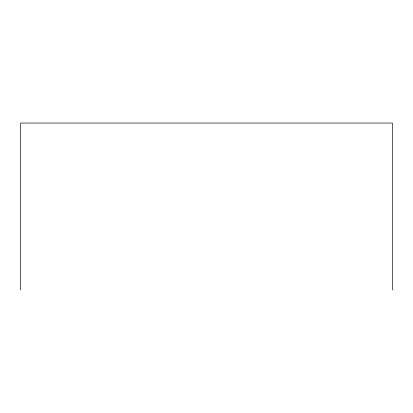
<?xml version="1.0" encoding="UTF-8"?>
<svg xmlns="http://www.w3.org/2000/svg" width="413" height="413" viewBox="0 0 413 413"><rect width="100%" height="100%" fill="white"/><g stroke="black" fill="none" stroke-linecap="round" stroke-linejoin="round"><path stroke-width="0.62" d="M392.35 289.962L392.35 123.038L20.65 123.038L20.65 289.962"/></g></svg>
